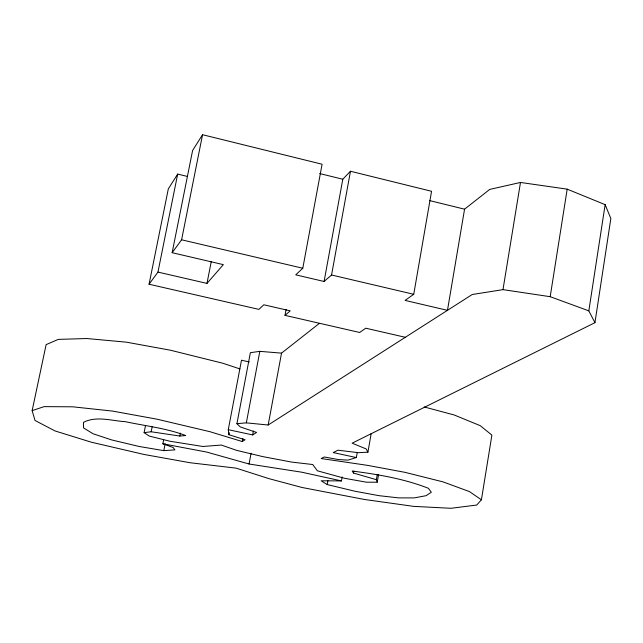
<?xml version="1.0" encoding="UTF-8"?>
<svg xmlns="http://www.w3.org/2000/svg" width="643" height="643" viewBox="0 0 643 643"><rect width="100%" height="100%" fill="white"/><g stroke="black" fill="none" stroke-linecap="round" stroke-linejoin="round"><path stroke-width="0.96" d="M357.203 452.648L356.343 457.551L333.195 452.576L338.001 450.196L358.28 452.672L367.925 452.182L366.188 448.943L352.131 443.18L594.944 322.673L588.827 310.858L605.143 204.659L567.19 189.155L520.492 182.459L489.709 189.412L464.567 209.184L447.472 310.336L405.082 300.418L413.738 294.301L431.557 191.284L350.467 171.247L342.799 179.236L324.096 281.473L295.748 274.842L302.789 268.252L322.087 164.238L202.553 134.708L192.619 150.438L172.147 252.699L223.346 264.635L206.982 283.402L157.953 272.093L149.063 284.23L258.888 309.387L263.807 304.782L290.218 310.85L285.002 315.367L359.686 332.479L365.746 328.195L405.323 337.294M594.944 322.673L610.85 218.54L605.143 204.659M588.827 310.858L550.191 296.688L567.19 189.155M239.895 368.921L222.856 363.255L170.491 350.226L126.478 342.18L86.901 338.531L58.28 339.383L46.127 344.632L32.15 410.636L35.011 420.466L55.025 430.947L91.419 442.223L144.08 454.472L190.079 462.735L236.094 468.136L268.927 478.641L301.977 487.474L364.428 499.466L413.69 506.371L450.952 508.291L476.712 505.044L481.414 499.812L491.895 435.11L480.249 425.674L454.159 414.96L424.179 406.963M319.322 323.413L281.538 353.128L259.82 351.351L250.376 352.677L236.921 423.673L246.341 422.861L268.163 425.015L472.195 294.518L502.987 289.631L520.492 182.459M145.471 425.77L144.104 432.635L149.208 436.058L170.082 441.267L202.85 446.475L221.353 445.052L236.616 450.365L262.834 456.626L291.729 462.1L312.747 464.527L317.369 470.797L344.728 478.328L366.623 482.218L377.24 482.194L376.372 479.694L377.224 474.775M377.24 482.194L378.59 474.389M376.372 479.694L353.457 473.039L353.795 471.086M367.925 452.182L371.204 433.414M353.457 473.039L352.203 471.022C377.963 474.405 404.125 478.762 428.407 488.294L431.332 492.257L426.052 495.689L414.261 497.899L398.636 497.883L379.048 495.681L355.274 491.308L327.207 484.565L321.146 480.787L341.465 480.916L342.164 476.961M327.207 484.565L327.914 480.626M324.096 281.473L331.555 275.003L350.467 171.247M285.002 315.367L286.103 309.484M268.163 425.015L281.538 353.128M32.15 410.636L44.118 406.633L72.731 406.81L112.485 411.078L156.828 419.148L209.706 431.63L242.298 441.548L242.853 438.614M246.341 422.861L259.82 351.351M249.227 361.945L241.495 360.217L228.273 429.685L252.667 434.925L253.398 431.019M341.465 480.916L301.599 472.171L249.074 464.005L251.083 453.291M242.298 441.548L245.071 439.78L228.908 434.716L229.286 432.763M144.104 432.635L151.169 431.766L179.831 436.05L180.402 433.125M179.831 436.05L185.723 435.528C166.4 428.23 145.551 425.996 125.433 421.687C111.689 420.868 96.45 415.643 83.453 422.363L83.574 427.916L93.042 433.752L111.593 439.916L139.177 446.475L163.804 450.647L174.912 449.883L173.096 447.488L162.872 443.783L163.635 439.892M163.804 450.647L165.155 443.774M206.982 283.402L211.226 261.709M151.169 431.766L152.134 426.896M172.147 252.699L181.599 239.791L202.553 134.708M149.063 284.23L168.313 188.905L177.677 174.084L187.354 176.431M157.953 272.093L177.677 174.084M252.667 434.925L256.573 432.426L240.321 426.952L236.921 423.673M356.343 457.551L347.943 460.115L338.274 459.544L324.337 456.98L321.195 458.539L367.483 465.347L404.937 472.332L443.027 481.88L469.478 491.606L481.414 499.812M502.987 289.631L550.191 296.688M162.872 443.783L206.692 452.069L249.074 464.005M181.599 239.791L302.789 268.252M331.555 275.003L413.738 294.301M319.651 173.546L342.799 179.236M429.532 200.568L464.567 209.184M228.273 429.685L228.908 434.716"/></g></svg>
